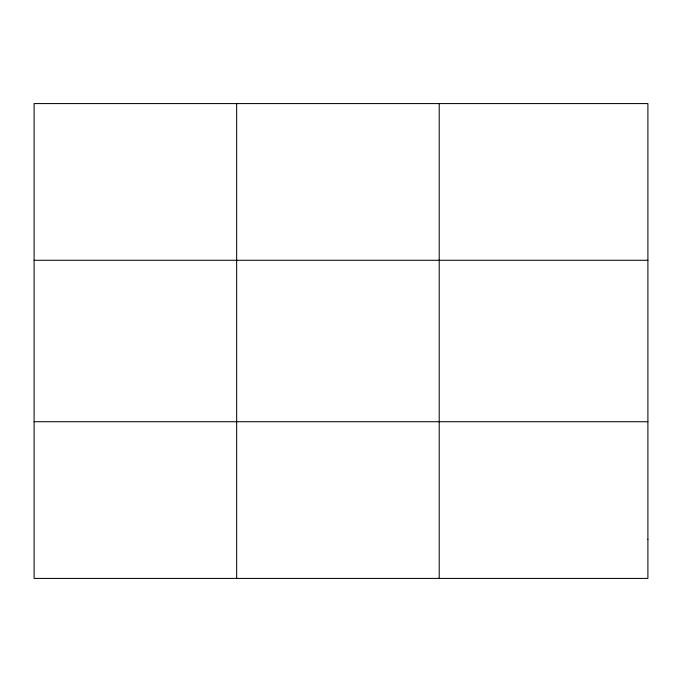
<?xml version="1.0" encoding="UTF-8"?>
<svg xmlns="http://www.w3.org/2000/svg" width="682" height="682" viewBox="0 0 682 682"><rect width="100%" height="100%" fill="white"/><g stroke="black" fill="none" stroke-linecap="round" stroke-linejoin="round"><path stroke-width="1.02" d="M236.654 103.587L236.654 578.413M439.208 103.587L439.208 578.413M34.1 260.277L647.9 260.277M34.1 421.723L647.9 421.723M647.9 539.24L647.9 578.413L34.1 578.413L34.1 103.587L647.9 103.587L647.9 539.24"/></g></svg>
